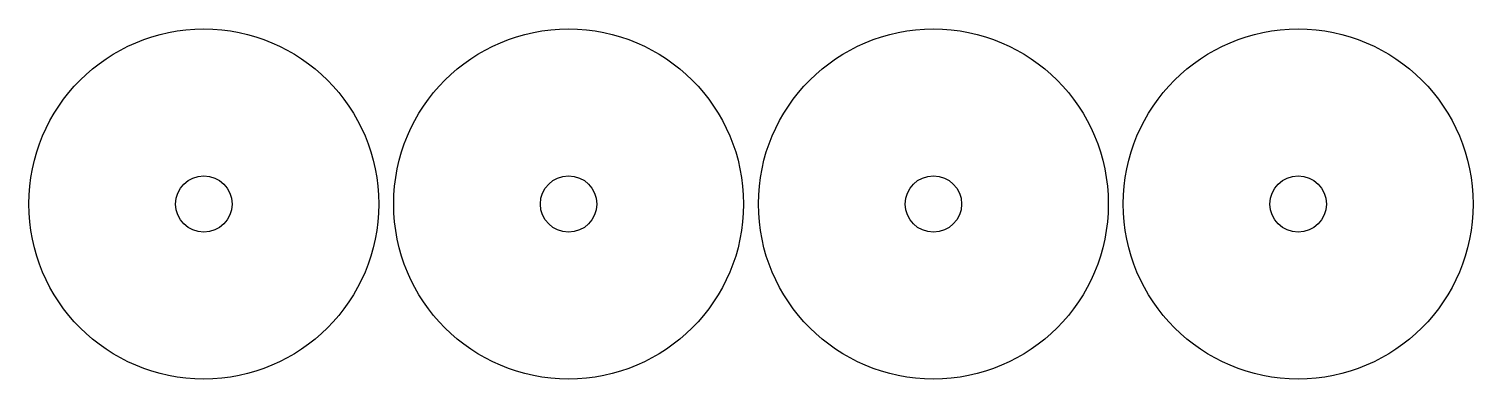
# Model space of a CAD drawing. Header units: inches. Extents: x -0.53 to 3.83, y -0.53 to 0.53.
import ezdxf

# ---------------------------------------------------------------- set-up
doc = ezdxf.new("R2010")
doc.units = ezdxf.units.IN
doc.layers.get('0').update_dxf_attribs({"linetype": 'CONTINUOUS'})

msp = doc.modelspace()

# ---------------------------------------------------------------- linework, layer by layer
for centre, radius in [((0, 0), 0.5275), ((1.1, 0), 0.5275), ((2.2, 0), 0.5275), ((3.3, 0), 0.5275), ((0, 0), 0.085), ((1.1, 0), 0.085), ((2.2, 0), 0.085), ((3.3, 0), 0.085)]:
    msp.add_circle(centre, radius)

doc.saveas('drawing.dxf')
